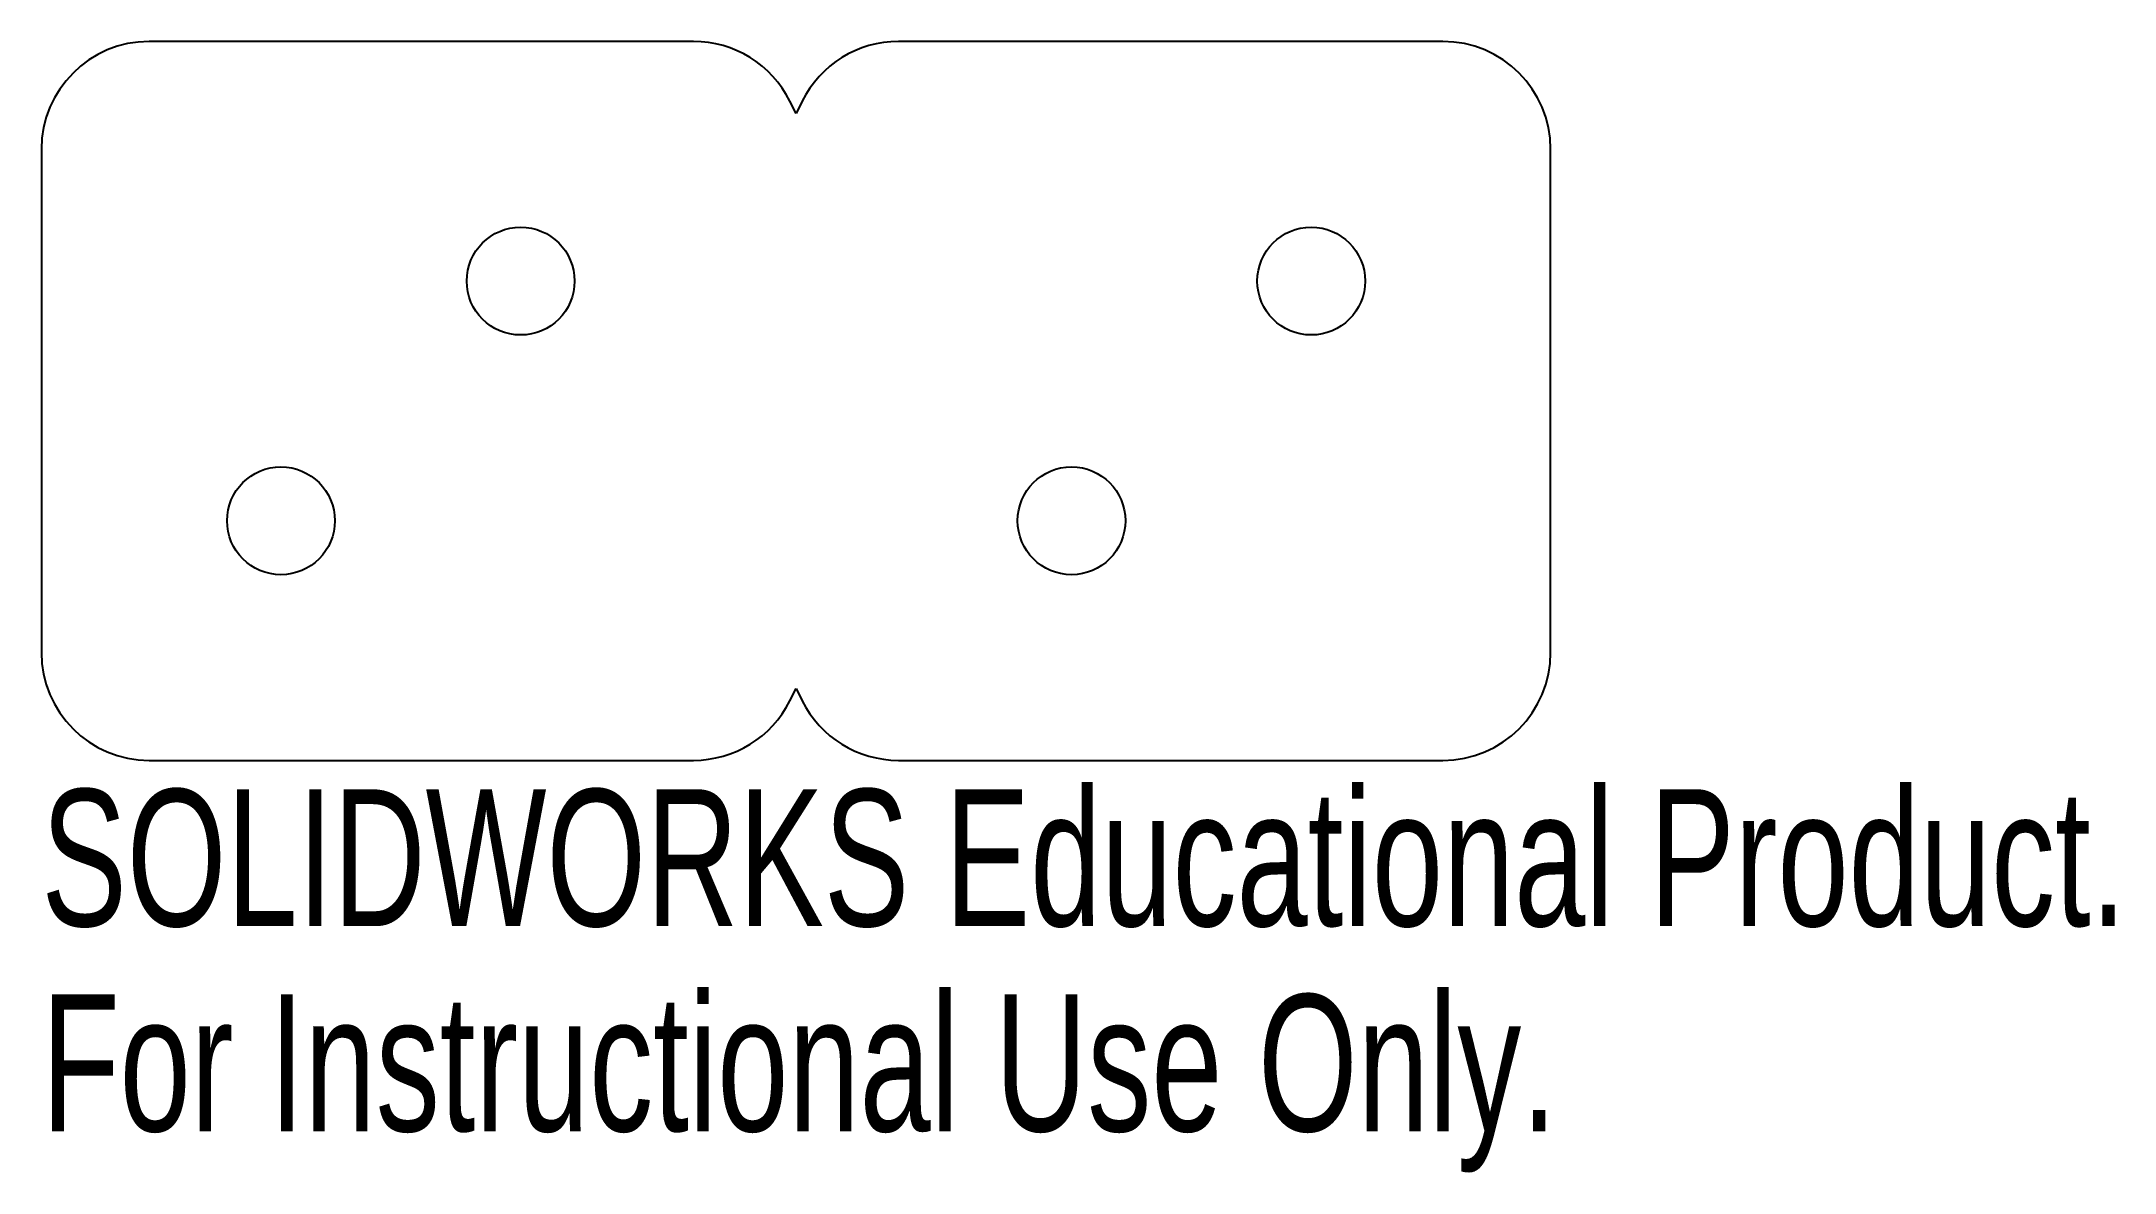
# Model space of a CAD drawing. Header units: inches. Extents: x -0.09 to 2.8, y -0.41 to 1.17.
import ezdxf

# ---------------------------------------------------------------- set-up
doc = ezdxf.new("R2010")
doc.units = ezdxf.units.IN
doc.header["$MEASUREMENT"] = 0
doc.styles.add('SLDTEXTSTYLE0', font='TXT', dxfattribs={"width": 0.7})

msp = doc.modelspace()

# ---------------------------------------------------------------- linework, layer by layer
at = {"color": 7, "linetype": 'Continuous', "lineweight": 25}
for p, q in [((0.8216, 1.1666), (0.0643, 1.1666)), ((1.8643, 1.1666), (1.107, 1.1666)), ((0.9643, 1.0666), (0.9558, 1.0837)), ((0.9729, 1.0837), (0.9643, 1.0666)), ((-0.0857, 1.0166), (-0.0857, 0.3166)), ((2.0143, 0.3166), (2.0143, 1.0166)), ((0.9558, 0.2495), (0.9643, 0.2666)), ((0.9643, 0.2666), (0.9729, 0.2495)), ((0.0643, 0.1666), (0.8216, 0.1666)), ((1.107, 0.1666), (1.8643, 0.1666))]:
    msp.add_line(p, q, dxfattribs=at)
for centre in [(0.5811, 0.8333), (1.6811, 0.8333), (0.2476, 0.4999), (1.3476, 0.4999)]:
    msp.add_circle(centre, 0.075, dxfattribs=at)
for centre, start, end in [((0.0643, 1.0166), 90, 180), ((0.8216, 1.0166), 26.5651, 90), ((1.107, 1.0166), 90, 153.4349), ((1.8643, 1.0166), 0, 90), ((0.0643, 0.3166), 180, 270), ((1.8643, 0.3166), 270, 0), ((0.8216, 0.3166), 270, 333.4349), ((1.107, 0.3166), 206.5651, 270)]:
    msp.add_arc(centre, 0.15, start, end, dxfattribs=at)

# ---------------------------------------------------------------- texts
at = {"color": 7, "linetype": 'Continuous', "char_height": 0.1903, "attachment_point": 1, "style": 'SLDTEXTSTYLE0'}
for s, insert in [('SOLIDWORKS Educational Product.', (-0.0857, 0.1264)), ('For Instructional Use Only.', (-0.0857, -0.159))]:
    msp.add_mtext(s, dxfattribs=dict(at, insert=insert))

doc.saveas('drawing.dxf')
